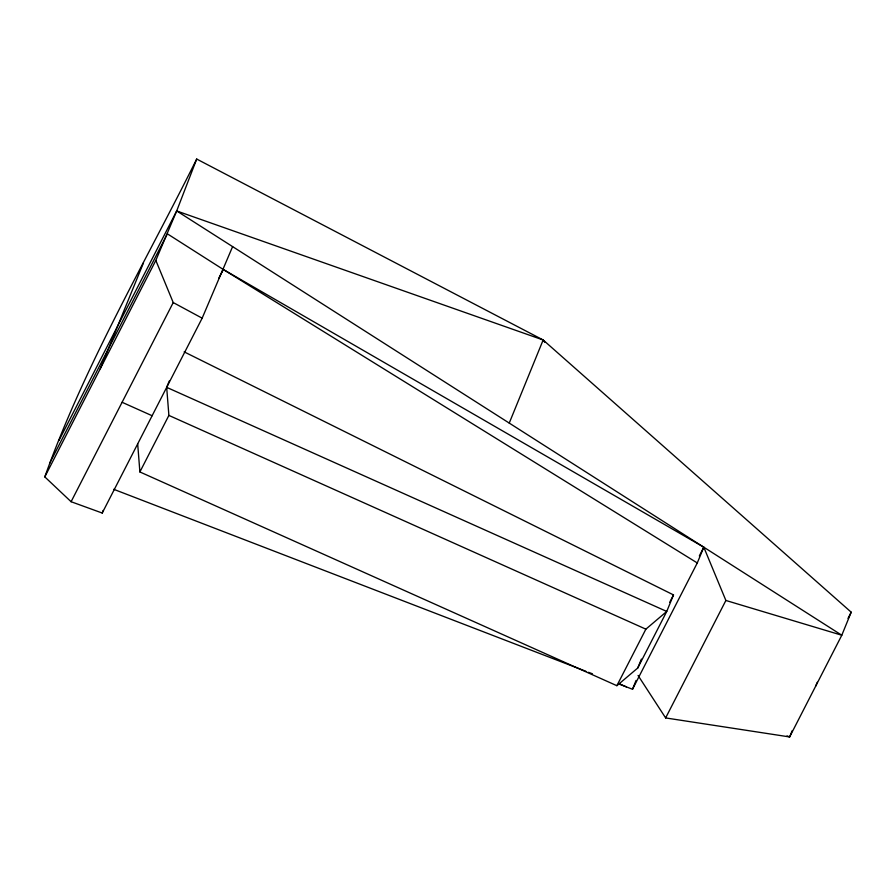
<?xml version="1.0" encoding="UTF-8"?>
<svg xmlns="http://www.w3.org/2000/svg" width="896" height="896" viewBox="0 0 896 896"><rect width="100%" height="100%" fill="white"/><g stroke="black" fill="none" stroke-linecap="round" stroke-linejoin="round"><path stroke-width="1.34" d="M232.613 246.613L202.16 318.17L102.222 513.038L71.098 501.715L44.8 476.885C84.392 365.982 144.368 264.13 196.706 159.051L543.155 339.987L851.2 612.181L841.792 635.23L789.634 736.949L665.638 717.931L638.053 675.45M102.222 513.038L103.152 510.429M44.8 476.885L155.826 260.4L176.691 210.941L196.706 159.051M618.52 683.85L632.52 689.248L636.037 680.467M100.24 368.782L143.461 262.886M184.162 351.87L673.501 594.922L666.747 611.453L637.762 667.99L616.874 685.698L139.888 471.946L168.885 415.408L166.678 387.352L169.266 381.013M509.242 423.08L543.155 339.987L176.691 210.941L58.968 440.496M637.762 667.99L641.39 659.086M792.21 730.632L789.634 736.949L787.035 735.896M815.707 686.09L817.264 682.282M632.52 689.248L697.278 562.957L703.808 547.21L223.283 269.472L167.362 233.822L49.627 463.378M71.098 501.715L173.23 302.568L155.826 260.4M218.87 278.085L223.283 269.472L697.278 562.957M616.874 685.698L645.87 629.16L666.747 611.453L166.678 387.352M669.715 602.302L673.501 594.922M699.339 555.923L703.808 547.21L725.883 600.466L665.638 717.931M848.008 618.408L851.2 612.181M221.995 271.925L223.283 269.472M725.883 600.466L841.792 635.23L176.691 210.941M113.68 489.294L585.906 671.283M588.515 672.291L592.435 673.792M619.942 684.062L626.349 686.862M168.885 415.408L645.87 629.16M122.091 402.282L152.118 415.733M173.23 302.568L202.16 318.17M543.155 339.987L544.734 342.294M137.682 443.89L139.888 471.946"/></g></svg>
